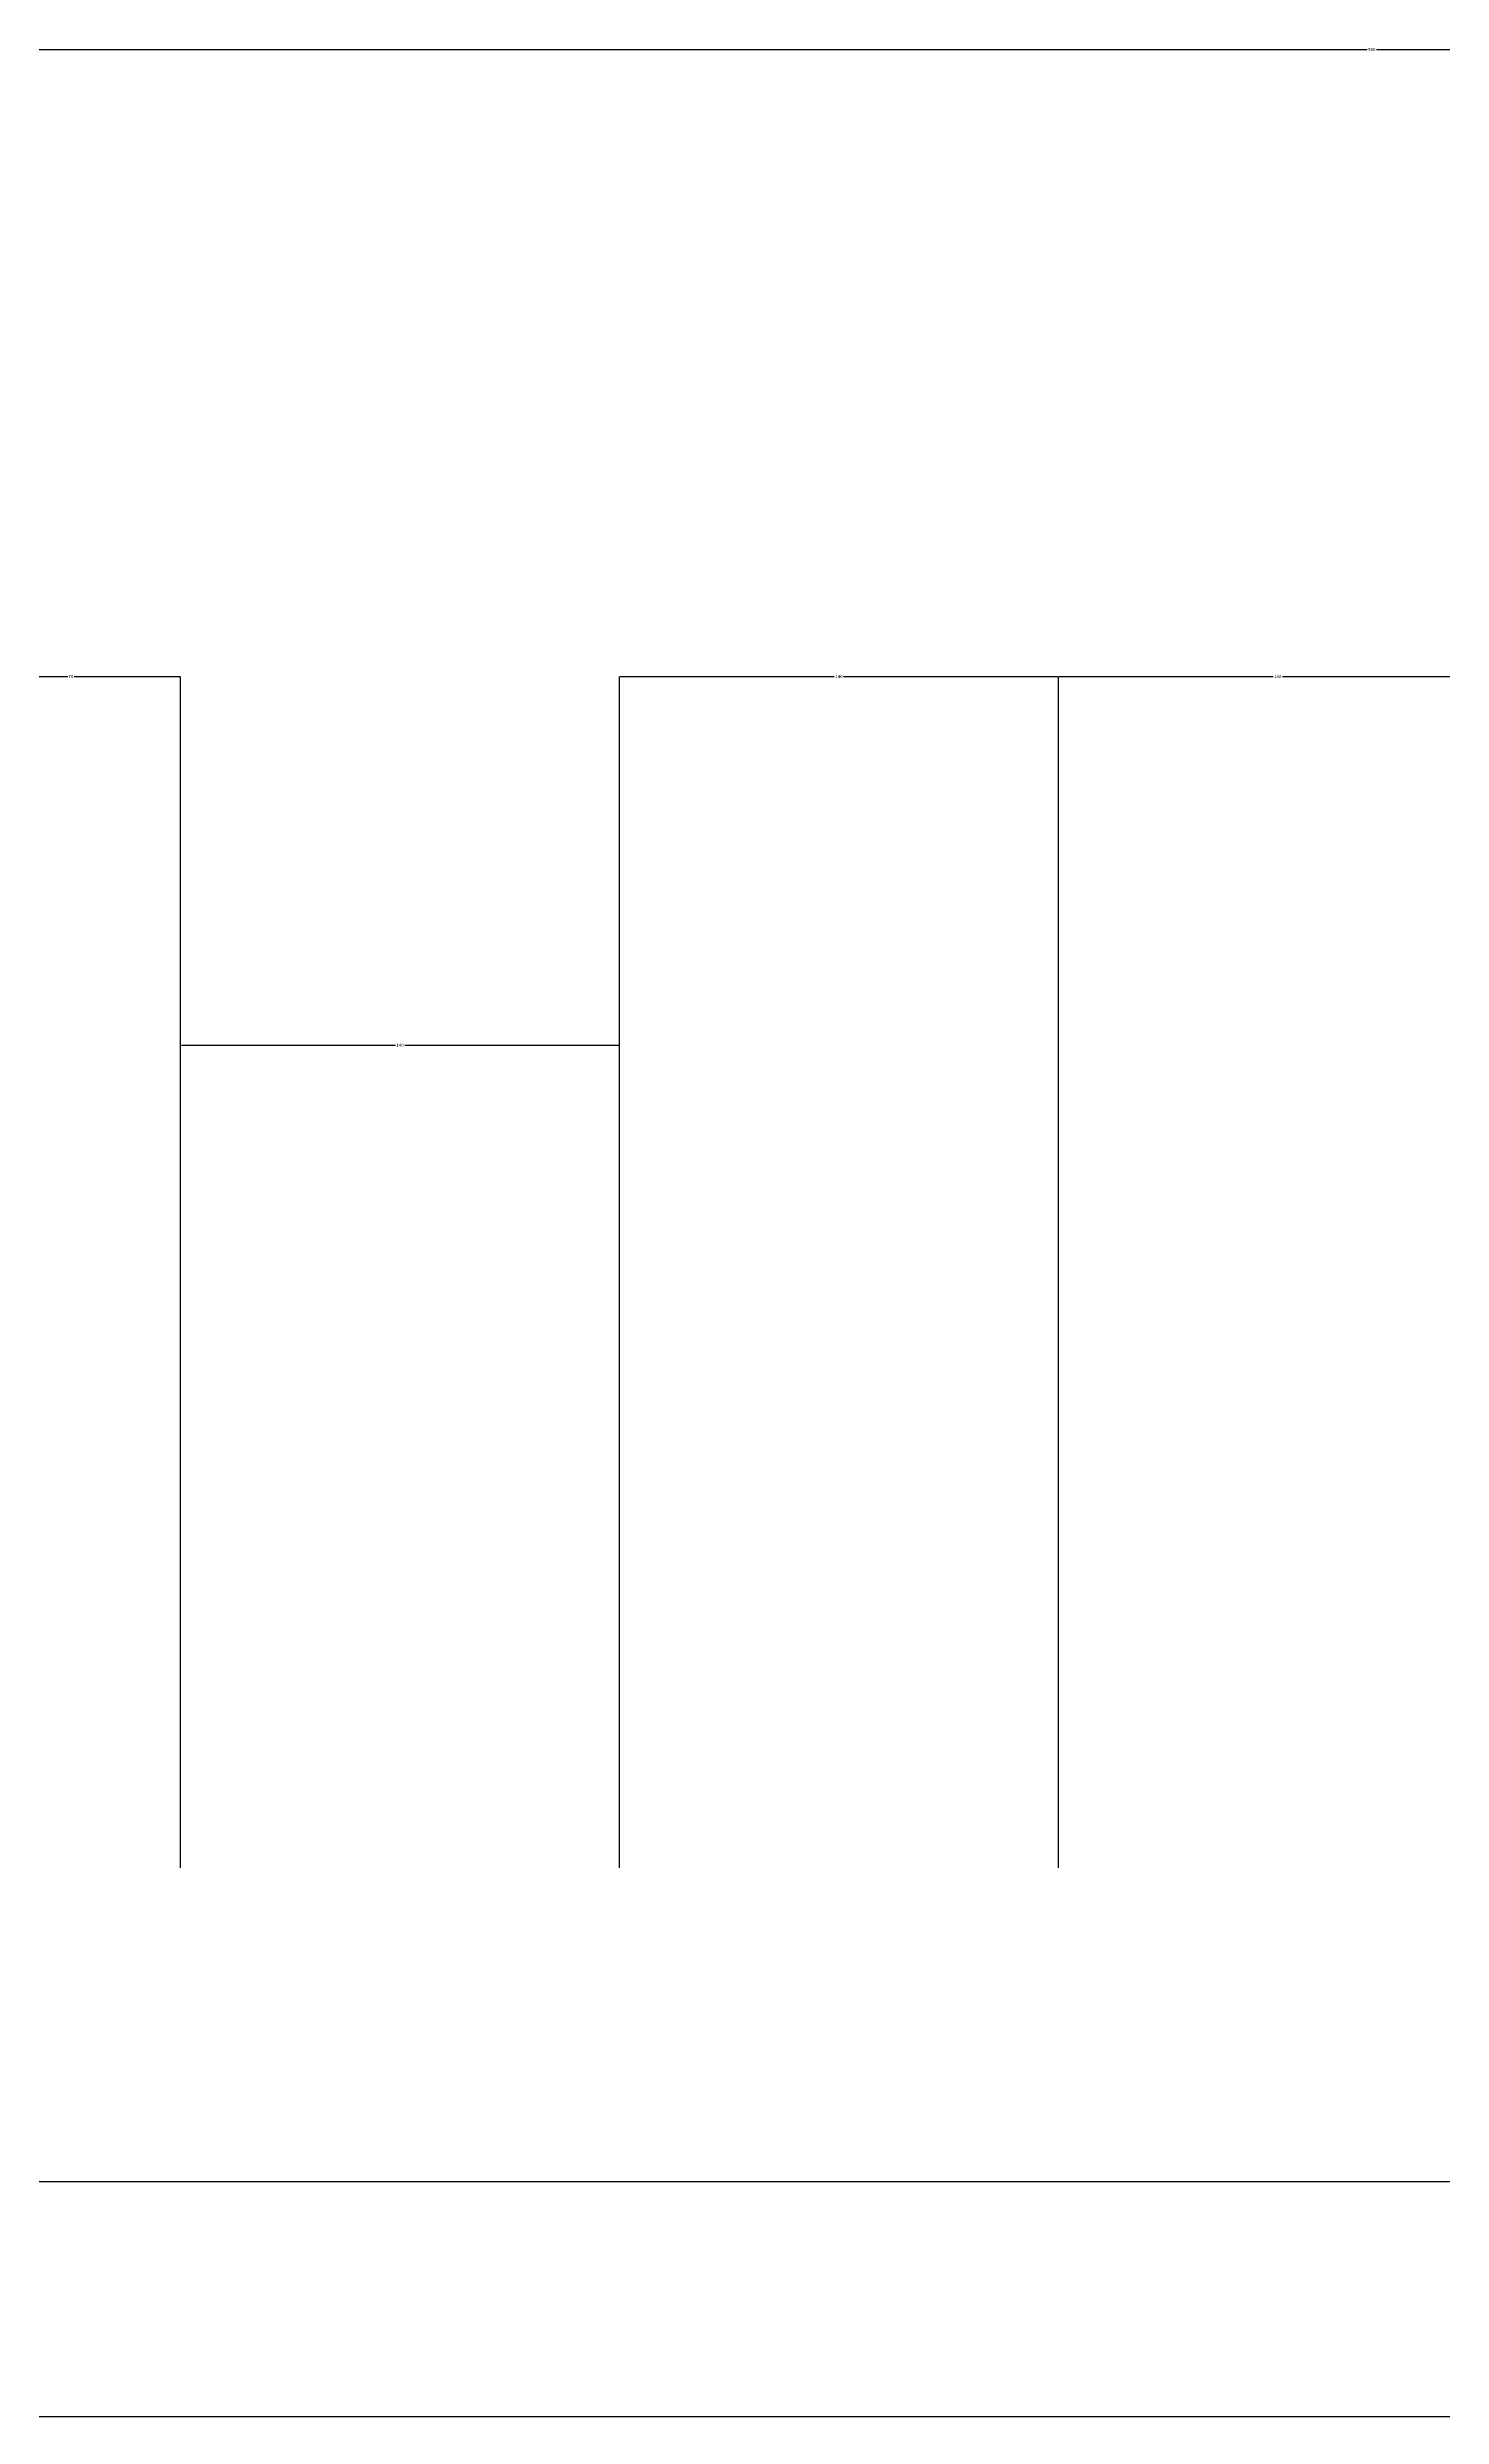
# Model space of a CAD drawing. Header units: metres. Extents: x 3468 to 10128, y -581 to 3010.
# Drawn here: x 5148 to 5592, y 2165 to 2921 of the extents above; entities that cross this region are included whole.
import ezdxf

# ---------------------------------------------------------------- set-up
doc = ezdxf.new("R2010")
doc.units = ezdxf.units.M
doc.layers.add('LM', color=141, linetype='Continuous')
doc.layers.add('PUB_DIM', color=3, linetype='Continuous')
doc.dimstyles.get("Standard").update_dxf_attribs({"dimtxt": 2.5, "dimasz": 2.5, "dimexe": 1.25, "dimexo": 0.625, "dimtad": 1, "dimcen": 2.5, "dimazin": 3, "dimtfac": 1, "dimtmove": 0, "dimatfit": 3})

# ---------------------------------------------------------------- blocks, each defined once
blk = doc.blocks.new('*D9')
for p, q in [((5120, 2340), (5120, 2720)), ((5120.25, 2720), (5154, 2720)), ((5156, 2720), (5189.75, 2720)), ((5190, 2340), (5190, 2720))]:
    blk.add_line(p, q)
at = {"layer": 'Defpoints'}
for p in [(5120, 2720), (5120, 2340), (5190, 2340)]:
    blk.add_point(p, dxfattribs=at)
at = {"layer": 'PUB_DIM', "insert": (5155, 2720), "char_height": 1, "attachment_point": 5}
blk.add_mtext('70', dxfattribs=at)
blk = doc.blocks.new('*D10')
for p, q in [((5190, 2340), (5190, 2602.4)), ((5190.25, 2602.4), (5258.5, 2602.4)), ((5261.5, 2602.4), (5329.75, 2602.4)), ((5330, 2340), (5330, 2602.4))]:
    blk.add_line(p, q)
at = {"layer": 'Defpoints'}
for p in [(5190, 2602.4), (5190, 2340), (5330, 2340)]:
    blk.add_point(p, dxfattribs=at)
at = {"layer": 'PUB_DIM', "insert": (5260, 2602.4), "char_height": 1, "attachment_point": 5}
blk.add_mtext('140', dxfattribs=at)
blk = doc.blocks.new('*D11')
for p, q in [((5330, 2340), (5330, 2720)), ((5330.25, 2720), (5398.5, 2720)), ((5401.5, 2720), (5469.75, 2720)), ((5470, 2340), (5470, 2720))]:
    blk.add_line(p, q)
at = {"layer": 'Defpoints'}
for p in [(5330, 2720), (5330, 2340), (5470, 2340)]:
    blk.add_point(p, dxfattribs=at)
at = {"layer": 'PUB_DIM', "insert": (5400, 2720), "char_height": 1, "attachment_point": 5}
blk.add_mtext('140', dxfattribs=at)
blk = doc.blocks.new('*D12')
for p, q in [((5470, 2340), (5470, 2720)), ((5470.25, 2720), (5538.5, 2720)), ((5541.5, 2720), (5609.75, 2720)), ((5610, 2340), (5610, 2720))]:
    blk.add_line(p, q)
at = {"layer": 'Defpoints'}
for p in [(5470, 2720), (5470, 2340), (5610, 2340)]:
    blk.add_point(p, dxfattribs=at)
at = {"layer": 'PUB_DIM', "insert": (5540, 2720), "char_height": 1, "attachment_point": 5}
blk.add_mtext('140', dxfattribs=at)
blk = doc.blocks.new('*D26')
for p, q in [((5120, 2340), (5120, 2920)), ((5120.25, 2920), (5568.5, 2920)), ((5571.5, 2920), (6019.75, 2920)), ((6020, 2340), (6020, 2920))]:
    blk.add_line(p, q)
at = {"layer": 'Defpoints'}
for p in [(5120, 2920), (5120, 2340), (6020, 2340)]:
    blk.add_point(p, dxfattribs=at)
at = {"layer": 'PUB_DIM', "insert": (5570, 2920), "char_height": 1, "attachment_point": 5}
blk.add_mtext('900', dxfattribs=at)

msp = doc.modelspace()

# ---------------------------------------------------------------- linework, layer by layer
at = {"layer": 'LM'}
for p, q in [((4220, 2240), (6020, 2240)), ((4220, 2165), (6020, 2165))]:
    msp.add_line(p, q, dxfattribs=at)

# ---------------------------------------------------------------- dimensions: what is measured, and where the dimension line sits
at = {"layer": 'PUB_DIM'}
for base, p1, p2, picture, middle in [((5120, 2920), (5120, 2340), (6020, 2340), '*D26', (5570, 2920)), ((5120, 2720), (5120, 2340), (5190, 2340), '*D9', (5155, 2720)), ((5330, 2720), (5330, 2340), (5470, 2340), '*D11', (5400, 2720)), ((5470, 2720), (5470, 2340), (5610, 2340), '*D12', (5540, 2720)), ((5190, 2602.4), (5190, 2340), (5330, 2340), '*D10', (5260, 2602.4))]:
    dim = msp.add_linear_dim(base=base, p1=p1, p2=p2, dimstyle='Standard', dxfattribs=at)
    dim.commit()
    dim.dimension.update_dxf_attribs({"geometry": picture, "text_midpoint": middle})

doc.saveas('drawing.dxf')
